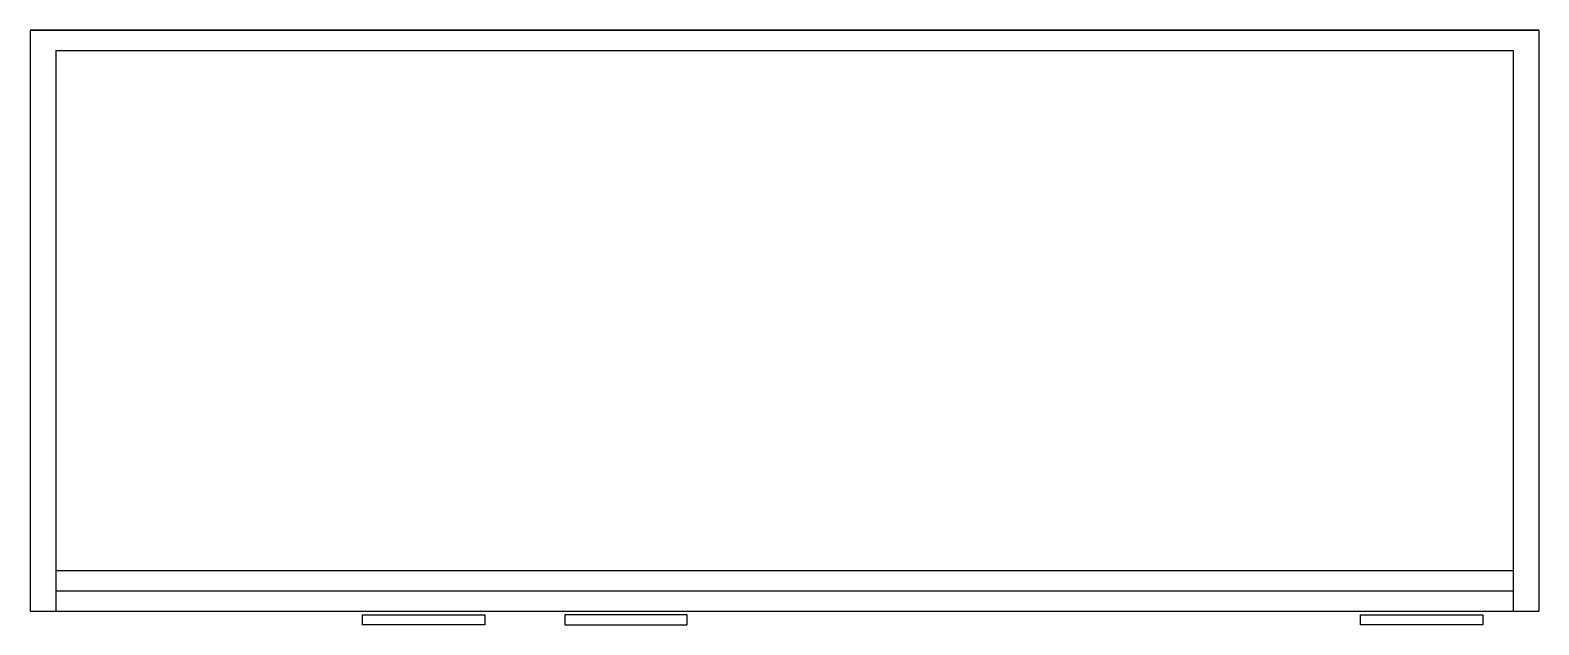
# Model space of a CAD drawing. Extents: x 44.69 to 46.17, y 30.36 to 30.94.
import ezdxf

# ---------------------------------------------------------------- set-up
doc = ezdxf.new("R2010")
doc.units = 0
doc.header["$MEASUREMENT"] = 0
doc.layers.get('0').update_dxf_attribs({"linetype": 'CONTINUOUS'})

msp = doc.modelspace()

# ---------------------------------------------------------------- linework, layer by layer
for p, q in [((44.6935, 30.9447), (46.1735, 30.9447)), ((46.1735, 30.9447), (44.6935, 30.9447)), ((44.6935, 30.9447), (44.6935, 30.3747)), ((46.1735, 30.9447), (46.1735, 30.3747)), ((44.7187, 30.9247), (46.1483, 30.9247)), ((44.7187, 30.9247), (44.7187, 30.3747)), ((46.1483, 30.9247), (46.1483, 30.3747)), ((44.7187, 30.4147), (46.1483, 30.4147)), ((44.7187, 30.3947), (46.1483, 30.3947)), ((44.6935, 30.3747), (46.1735, 30.3747))]:
    msp.add_line(p, q)
for points in [[(45.0196, 30.3613), (45.0196, 30.3713), (45.1396, 30.3713), (45.1396, 30.3613)], [(45.338, 30.3613), (45.338, 30.3713), (45.218, 30.3713), (45.218, 30.3613)], [(45.9986, 30.3613), (45.9986, 30.3713), (46.1186, 30.3713), (46.1186, 30.3613)]]:
    msp.add_lwpolyline(points, close=True)

doc.saveas('drawing.dxf')
